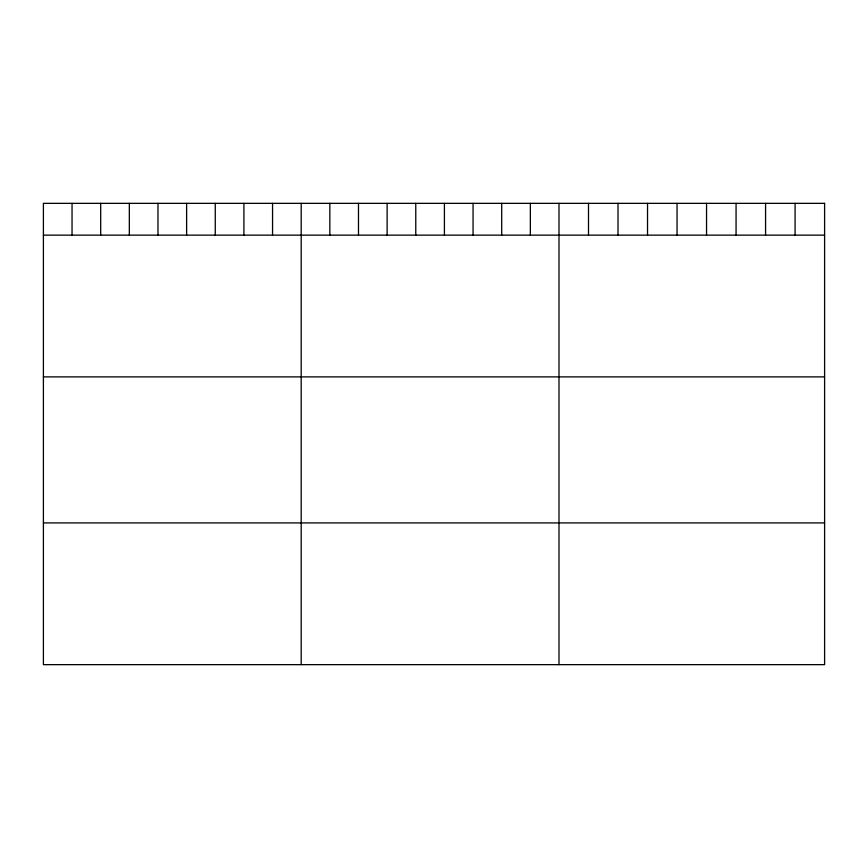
<?xml version="1.0" encoding="UTF-8"?>
<svg xmlns="http://www.w3.org/2000/svg" width="868" height="868" viewBox="0 0 868 868"><rect width="100%" height="100%" fill="white"/><g stroke="black" fill="none" stroke-linecap="round" stroke-linejoin="round"><path stroke-width="1.3" d="M43.4 235.141L824.6 235.141M43.4 376.886L824.6 376.886M43.4 522.916L824.6 522.916M795.088 203.351L795.088 235.141M765.576 203.351L765.576 235.141M736.064 203.351L736.064 235.141M706.552 203.351L706.552 235.141M677.04 203.351L677.04 235.141M647.528 203.351L647.528 235.141M618.016 203.351L618.016 235.141M588.504 203.351L588.504 235.141M558.992 203.351L558.992 664.649M530.348 203.351L530.348 235.141M501.704 203.351L501.704 235.141M473.06 203.351L473.06 235.141M444.416 203.351L444.416 235.141M415.772 203.351L415.772 235.141M387.128 203.351L387.128 235.141M358.484 203.351L358.484 235.141M329.84 203.351L329.84 235.141M301.196 203.351L301.196 664.649M272.552 203.351L272.552 235.141M243.908 203.351L243.908 235.141M215.264 203.351L215.264 235.141M186.62 203.351L186.62 235.141M157.976 203.351L157.976 235.141M129.332 203.351L129.332 235.141M100.688 203.351L100.688 235.141M72.044 203.351L72.044 235.141M824.6 203.351L43.4 203.351L43.4 664.649L824.6 664.649L824.6 203.351"/></g></svg>
